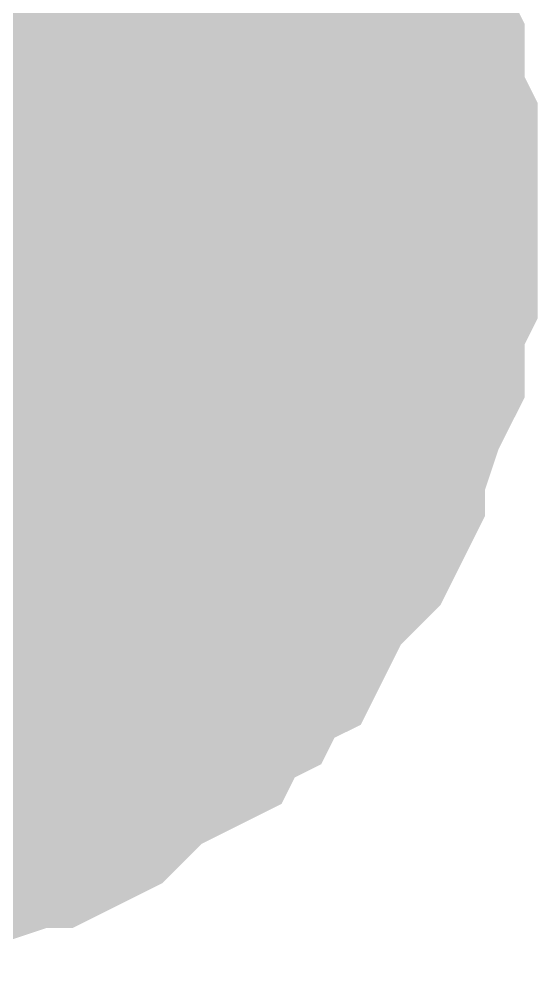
# Model space of a CAD drawing. Header units: inches. Extents: x 0 to 22.3, y 0 to 15.7.
# Drawn here: x 1.10868 to 1.12603, y 5.37418 to 5.40638 of the extents above; entities that cross this region are included whole.
import ezdxf

# ---------------------------------------------------------------- set-up
doc = ezdxf.new("R2010")
doc.units = ezdxf.units.IN
doc.header["$MEASUREMENT"] = 0
doc.layers.add('Sheet', color=255, linetype='Continuous')

msp = doc.modelspace()

# ---------------------------------------------------------------- linework, layer by layer
at = {"layer": 'Sheet'}
msp.add_lwpolyline([(1.09, 5.4, 0.02, 0.02, 1), (1.11, 5.4, 0.02, 0.02, 1)], format="xyseb", close=True, dxfattribs=at)
for points in [[(1.115707, 5.412787, 0.0118, 0.0118, 0), (1.116149, 5.411903, 0.0118, 0.0118, 0), (1.116591, 5.411019, 0.0118, 0.0118, 0), (1.117475, 5.410135, 0.0118, 0.0118, 0), (1.117917, 5.409693, 0.0118, 0.0118, 0), (1.118359, 5.408809, 0.0118, 0.0118, 0), (1.118359, 5.407925, 0.0118, 0.0118, 0), (1.118802, 5.407041, 0.0118, 0.0118, 0), (1.119244, 5.405715, 0.0118, 0.0118, 0), (1.119686, 5.404831, 0.0118, 0.0118, 0), (1.119686, 5.403947, 0.0118, 0.0118, 0), (1.119686, 5.403063, 0.0118, 0.0118, 0), (1.120128, 5.402179, 0.0118, 0.0118, 0), (1.120128, 5.400853, 0.0118, 0.0118, 0), (1.120128, 5.399969, 0.0118, 0.0118, 0)], [(1.115707, 5.412787, 0.0118, 0.0118, 0), (1.116149, 5.411903, 0.0118, 0.0118, 0), (1.116591, 5.411019, 0.0118, 0.0118, 0), (1.117475, 5.410135, 0.0118, 0.0118, 0), (1.117917, 5.409693, 0.0118, 0.0118, 0), (1.118359, 5.408809, 0.0118, 0.0118, 0), (1.118359, 5.407925, 0.0118, 0.0118, 0), (1.118802, 5.407041, 0.0118, 0.0118, 0), (1.119244, 5.405715, 0.0118, 0.0118, 0), (1.119686, 5.404831, 0.0118, 0.0118, 0), (1.119686, 5.403947, 0.0118, 0.0118, 0), (1.119686, 5.403063, 0.0118, 0.0118, 0), (1.120128, 5.402179, 0.0118, 0.0118, 0), (1.120128, 5.400853, 0.0118, 0.0118, 0), (1.120128, 5.399969, 0.0118, 0.0118, 0)], [(1.115707, 5.412787, 0.0118, 0.0118, 0), (1.116149, 5.411903, 0.0118, 0.0118, 0), (1.116591, 5.411019, 0.0118, 0.0118, 0), (1.117475, 5.410135, 0.0118, 0.0118, 0), (1.117917, 5.409693, 0.0118, 0.0118, 0), (1.118359, 5.408809, 0.0118, 0.0118, 0), (1.118359, 5.407925, 0.0118, 0.0118, 0), (1.118802, 5.407041, 0.0118, 0.0118, 0), (1.119244, 5.405715, 0.0118, 0.0118, 0), (1.119686, 5.404831, 0.0118, 0.0118, 0), (1.119686, 5.403947, 0.0118, 0.0118, 0), (1.119686, 5.403063, 0.0118, 0.0118, 0), (1.120128, 5.402179, 0.0118, 0.0118, 0), (1.120128, 5.400853, 0.0118, 0.0118, 0), (1.120128, 5.399969, 0.0118, 0.0118, 0)], [(1.115707, 5.412787, 0.0118, 0.0118, 0), (1.116149, 5.411903, 0.0118, 0.0118, 0), (1.116591, 5.411019, 0.0118, 0.0118, 0), (1.117475, 5.410135, 0.0118, 0.0118, 0), (1.117917, 5.409693, 0.0118, 0.0118, 0), (1.118359, 5.408809, 0.0118, 0.0118, 0), (1.118359, 5.407925, 0.0118, 0.0118, 0), (1.118802, 5.407041, 0.0118, 0.0118, 0), (1.119244, 5.405715, 0.0118, 0.0118, 0), (1.119686, 5.404831, 0.0118, 0.0118, 0), (1.119686, 5.403947, 0.0118, 0.0118, 0), (1.119686, 5.403063, 0.0118, 0.0118, 0), (1.120128, 5.402179, 0.0118, 0.0118, 0), (1.120128, 5.400853, 0.0118, 0.0118, 0), (1.120128, 5.399969, 0.0118, 0.0118, 0)], [(1.115707, 5.412787, 0.0118, 0.0118, 0), (1.116149, 5.411903, 0.0118, 0.0118, 0), (1.116591, 5.411019, 0.0118, 0.0118, 0), (1.117475, 5.410135, 0.0118, 0.0118, 0), (1.117917, 5.409693, 0.0118, 0.0118, 0), (1.118359, 5.408809, 0.0118, 0.0118, 0), (1.118359, 5.407925, 0.0118, 0.0118, 0), (1.118802, 5.407041, 0.0118, 0.0118, 0), (1.119244, 5.405715, 0.0118, 0.0118, 0), (1.119686, 5.404831, 0.0118, 0.0118, 0), (1.119686, 5.403947, 0.0118, 0.0118, 0), (1.119686, 5.403063, 0.0118, 0.0118, 0), (1.120128, 5.402179, 0.0118, 0.0118, 0), (1.120128, 5.400853, 0.0118, 0.0118, 0), (1.120128, 5.399969, 0.0118, 0.0118, 0)], [(1.115707, 5.412787, 0.0118, 0.0118, 0), (1.116149, 5.411903, 0.0118, 0.0118, 0), (1.116591, 5.411019, 0.0118, 0.0118, 0), (1.117475, 5.410135, 0.0118, 0.0118, 0), (1.117917, 5.409693, 0.0118, 0.0118, 0), (1.118359, 5.408809, 0.0118, 0.0118, 0), (1.118359, 5.407925, 0.0118, 0.0118, 0), (1.118802, 5.407041, 0.0118, 0.0118, 0), (1.119244, 5.405715, 0.0118, 0.0118, 0), (1.119686, 5.404831, 0.0118, 0.0118, 0), (1.119686, 5.403947, 0.0118, 0.0118, 0), (1.119686, 5.403063, 0.0118, 0.0118, 0), (1.120128, 5.402179, 0.0118, 0.0118, 0), (1.120128, 5.400853, 0.0118, 0.0118, 0), (1.120128, 5.399969, 0.0118, 0.0118, 0)], [(1.115707, 5.412787, 0.0118, 0.0118, 0), (1.116149, 5.411903, 0.0118, 0.0118, 0), (1.116591, 5.411019, 0.0118, 0.0118, 0), (1.117475, 5.410135, 0.0118, 0.0118, 0), (1.117917, 5.409693, 0.0118, 0.0118, 0), (1.118359, 5.408809, 0.0118, 0.0118, 0), (1.118359, 5.407925, 0.0118, 0.0118, 0), (1.118802, 5.407041, 0.0118, 0.0118, 0), (1.119244, 5.405715, 0.0118, 0.0118, 0), (1.119686, 5.404831, 0.0118, 0.0118, 0), (1.119686, 5.403947, 0.0118, 0.0118, 0), (1.119686, 5.403063, 0.0118, 0.0118, 0), (1.120128, 5.402179, 0.0118, 0.0118, 0), (1.120128, 5.400853, 0.0118, 0.0118, 0), (1.120128, 5.399969, 0.0118, 0.0118, 0)], [(1.118359, 5.408809, 0.0039, 0.0039, 0), (1.118359, 5.407925, 0.0039, 0.0039, 0), (1.118802, 5.407041, 0.0039, 0.0039, 0), (1.119244, 5.405715, 0.0039, 0.0039, 0), (1.119686, 5.404831, 0.0039, 0.0039, 0), (1.119686, 5.403947, 0.0039, 0.0039, 0), (1.119686, 5.403063, 0.0039, 0.0039, 0), (1.120128, 5.402179, 0.0039, 0.0039, 0), (1.120128, 5.400853, 0.0039, 0.0039, 0), (1.120128, 5.399969, 0.0039, 0.0039, 0)], [(1.118359, 5.408809, 0.0039, 0.0039, 0), (1.118359, 5.407925, 0.0039, 0.0039, 0), (1.118802, 5.407041, 0.0039, 0.0039, 0), (1.119244, 5.405715, 0.0039, 0.0039, 0), (1.119686, 5.404831, 0.0039, 0.0039, 0), (1.119686, 5.403947, 0.0039, 0.0039, 0), (1.119686, 5.403063, 0.0039, 0.0039, 0), (1.120128, 5.402179, 0.0039, 0.0039, 0), (1.120128, 5.400853, 0.0039, 0.0039, 0), (1.120128, 5.399969, 0.0039, 0.0039, 0)], [(1.118359, 5.408809, 0.0039, 0.0039, 0), (1.118359, 5.407925, 0.0039, 0.0039, 0), (1.118802, 5.407041, 0.0039, 0.0039, 0), (1.119244, 5.405715, 0.0039, 0.0039, 0), (1.119686, 5.404831, 0.0039, 0.0039, 0), (1.119686, 5.403947, 0.0039, 0.0039, 0), (1.119686, 5.403063, 0.0039, 0.0039, 0), (1.120128, 5.402179, 0.0039, 0.0039, 0), (1.120128, 5.400853, 0.0039, 0.0039, 0), (1.120128, 5.399969, 0.0039, 0.0039, 0)], [(1.118359, 5.408809, 0.0039, 0.0039, 0), (1.118359, 5.407925, 0.0039, 0.0039, 0), (1.118802, 5.407041, 0.0039, 0.0039, 0), (1.119244, 5.405715, 0.0039, 0.0039, 0), (1.119686, 5.404831, 0.0039, 0.0039, 0), (1.119686, 5.403947, 0.0039, 0.0039, 0), (1.119686, 5.403063, 0.0039, 0.0039, 0), (1.120128, 5.402179, 0.0039, 0.0039, 0), (1.120128, 5.400853, 0.0039, 0.0039, 0), (1.120128, 5.399969, 0.0039, 0.0039, 0)], [(1.118359, 5.408809, 0.0039, 0.0039, 0), (1.118359, 5.407925, 0.0039, 0.0039, 0), (1.118802, 5.407041, 0.0039, 0.0039, 0), (1.119244, 5.405715, 0.0039, 0.0039, 0), (1.119686, 5.404831, 0.0039, 0.0039, 0), (1.119686, 5.403947, 0.0039, 0.0039, 0), (1.119686, 5.403063, 0.0039, 0.0039, 0), (1.120128, 5.402179, 0.0039, 0.0039, 0), (1.120128, 5.400853, 0.0039, 0.0039, 0), (1.120128, 5.399969, 0.0039, 0.0039, 0)], [(1.118359, 5.408809, 0.0039, 0.0039, 0), (1.118359, 5.407925, 0.0039, 0.0039, 0), (1.118802, 5.407041, 0.0039, 0.0039, 0), (1.119244, 5.405715, 0.0039, 0.0039, 0), (1.119686, 5.404831, 0.0039, 0.0039, 0), (1.119686, 5.403947, 0.0039, 0.0039, 0), (1.119686, 5.403063, 0.0039, 0.0039, 0), (1.120128, 5.402179, 0.0039, 0.0039, 0), (1.120128, 5.400853, 0.0039, 0.0039, 0), (1.120128, 5.399969, 0.0039, 0.0039, 0)], [(1.118359, 5.408809, 0.0039, 0.0039, 0), (1.118359, 5.407925, 0.0039, 0.0039, 0), (1.118802, 5.407041, 0.0039, 0.0039, 0), (1.119244, 5.405715, 0.0039, 0.0039, 0), (1.119686, 5.404831, 0.0039, 0.0039, 0), (1.119686, 5.403947, 0.0039, 0.0039, 0), (1.119686, 5.403063, 0.0039, 0.0039, 0), (1.120128, 5.402179, 0.0039, 0.0039, 0), (1.120128, 5.400853, 0.0039, 0.0039, 0), (1.120128, 5.399969, 0.0039, 0.0039, 0)], [(1.120128, 5.399969, 0.0118, 0.0118, 0), (1.120128, 5.399085, 0.0118, 0.0118, 0), (1.120128, 5.397759, 0.0118, 0.0118, 0), (1.119686, 5.396875, 0.0118, 0.0118, 0), (1.119686, 5.395991, 0.0118, 0.0118, 0), (1.119686, 5.395107, 0.0118, 0.0118, 0), (1.119244, 5.394223, 0.0118, 0.0118, 0), (1.118802, 5.392897, 0.0118, 0.0118, 0), (1.118359, 5.392013, 0.0118, 0.0118, 0), (1.118359, 5.391129, 0.0118, 0.0118, 0), (1.117917, 5.390245, 0.0118, 0.0118, 0), (1.117475, 5.389803, 0.0118, 0.0118, 0), (1.116591, 5.388919, 0.0118, 0.0118, 0), (1.116149, 5.388035, 0.0118, 0.0118, 0), (1.115707, 5.387151, 0.0118, 0.0118, 0), (1.114823, 5.386709, 0.0118, 0.0118, 0), (1.114381, 5.385825, 0.0118, 0.0118, 0), (1.113497, 5.385383, 0.0118, 0.0118, 0), (1.113055, 5.384499, 0.0118, 0.0118, 0), (1.112171, 5.384057, 0.0118, 0.0118, 0), (1.111287, 5.383615, 0.0118, 0.0118, 0), (1.110403, 5.382731, 0.0118, 0.0118, 0), (1.109961, 5.382289, 0.0118, 0.0118, 0), (1.109077, 5.381847, 0.0118, 0.0118, 0), (1.108193, 5.381847, 0.0118, 0.0118, 0), (1.107309, 5.381405, 0.0118, 0.0118, 0), (1.105982, 5.380963, 0.0118, 0.0118, 0), (1.105098, 5.380521, 0.0118, 0.0118, 0), (1.104214, 5.380521, 0.0118, 0.0118, 0), (1.10333, 5.380521, 0.0118, 0.0118, 0), (1.102446, 5.380079, 0.0118, 0.0118, 0)], [(1.120128, 5.399969, 0.0118, 0.0118, 0), (1.120128, 5.399085, 0.0118, 0.0118, 0), (1.120128, 5.397759, 0.0118, 0.0118, 0), (1.119686, 5.396875, 0.0118, 0.0118, 0), (1.119686, 5.395991, 0.0118, 0.0118, 0), (1.119686, 5.395107, 0.0118, 0.0118, 0), (1.119244, 5.394223, 0.0118, 0.0118, 0), (1.118802, 5.392897, 0.0118, 0.0118, 0), (1.118359, 5.392013, 0.0118, 0.0118, 0), (1.118359, 5.391129, 0.0118, 0.0118, 0), (1.117917, 5.390245, 0.0118, 0.0118, 0), (1.117475, 5.389803, 0.0118, 0.0118, 0), (1.116591, 5.388919, 0.0118, 0.0118, 0), (1.116149, 5.388035, 0.0118, 0.0118, 0), (1.115707, 5.387151, 0.0118, 0.0118, 0), (1.114823, 5.386709, 0.0118, 0.0118, 0), (1.114381, 5.385825, 0.0118, 0.0118, 0), (1.113497, 5.385383, 0.0118, 0.0118, 0), (1.113055, 5.384499, 0.0118, 0.0118, 0), (1.112171, 5.384057, 0.0118, 0.0118, 0), (1.111287, 5.383615, 0.0118, 0.0118, 0), (1.110403, 5.382731, 0.0118, 0.0118, 0), (1.109961, 5.382289, 0.0118, 0.0118, 0), (1.109077, 5.381847, 0.0118, 0.0118, 0), (1.108193, 5.381847, 0.0118, 0.0118, 0), (1.107309, 5.381405, 0.0118, 0.0118, 0), (1.105982, 5.380963, 0.0118, 0.0118, 0), (1.105098, 5.380521, 0.0118, 0.0118, 0), (1.104214, 5.380521, 0.0118, 0.0118, 0), (1.10333, 5.380521, 0.0118, 0.0118, 0), (1.102446, 5.380079, 0.0118, 0.0118, 0)], [(1.120128, 5.399969, 0.0118, 0.0118, 0), (1.120128, 5.399085, 0.0118, 0.0118, 0), (1.120128, 5.397759, 0.0118, 0.0118, 0), (1.119686, 5.396875, 0.0118, 0.0118, 0), (1.119686, 5.395991, 0.0118, 0.0118, 0), (1.119686, 5.395107, 0.0118, 0.0118, 0), (1.119244, 5.394223, 0.0118, 0.0118, 0), (1.118802, 5.392897, 0.0118, 0.0118, 0), (1.118359, 5.392013, 0.0118, 0.0118, 0), (1.118359, 5.391129, 0.0118, 0.0118, 0), (1.117917, 5.390245, 0.0118, 0.0118, 0), (1.117475, 5.389803, 0.0118, 0.0118, 0), (1.116591, 5.388919, 0.0118, 0.0118, 0), (1.116149, 5.388035, 0.0118, 0.0118, 0), (1.115707, 5.387151, 0.0118, 0.0118, 0), (1.114823, 5.386709, 0.0118, 0.0118, 0), (1.114381, 5.385825, 0.0118, 0.0118, 0), (1.113497, 5.385383, 0.0118, 0.0118, 0), (1.113055, 5.384499, 0.0118, 0.0118, 0), (1.112171, 5.384057, 0.0118, 0.0118, 0), (1.111287, 5.383615, 0.0118, 0.0118, 0), (1.110403, 5.382731, 0.0118, 0.0118, 0), (1.109961, 5.382289, 0.0118, 0.0118, 0), (1.109077, 5.381847, 0.0118, 0.0118, 0), (1.108193, 5.381847, 0.0118, 0.0118, 0), (1.107309, 5.381405, 0.0118, 0.0118, 0), (1.105982, 5.380963, 0.0118, 0.0118, 0), (1.105098, 5.380521, 0.0118, 0.0118, 0), (1.104214, 5.380521, 0.0118, 0.0118, 0), (1.10333, 5.380521, 0.0118, 0.0118, 0), (1.102446, 5.380079, 0.0118, 0.0118, 0)], [(1.120128, 5.399969, 0.0118, 0.0118, 0), (1.120128, 5.399085, 0.0118, 0.0118, 0), (1.120128, 5.397759, 0.0118, 0.0118, 0), (1.119686, 5.396875, 0.0118, 0.0118, 0), (1.119686, 5.395991, 0.0118, 0.0118, 0), (1.119686, 5.395107, 0.0118, 0.0118, 0), (1.119244, 5.394223, 0.0118, 0.0118, 0), (1.118802, 5.392897, 0.0118, 0.0118, 0), (1.118359, 5.392013, 0.0118, 0.0118, 0), (1.118359, 5.391129, 0.0118, 0.0118, 0), (1.117917, 5.390245, 0.0118, 0.0118, 0), (1.117475, 5.389803, 0.0118, 0.0118, 0), (1.116591, 5.388919, 0.0118, 0.0118, 0), (1.116149, 5.388035, 0.0118, 0.0118, 0), (1.115707, 5.387151, 0.0118, 0.0118, 0), (1.114823, 5.386709, 0.0118, 0.0118, 0), (1.114381, 5.385825, 0.0118, 0.0118, 0), (1.113497, 5.385383, 0.0118, 0.0118, 0), (1.113055, 5.384499, 0.0118, 0.0118, 0), (1.112171, 5.384057, 0.0118, 0.0118, 0), (1.111287, 5.383615, 0.0118, 0.0118, 0), (1.110403, 5.382731, 0.0118, 0.0118, 0), (1.109961, 5.382289, 0.0118, 0.0118, 0), (1.109077, 5.381847, 0.0118, 0.0118, 0), (1.108193, 5.381847, 0.0118, 0.0118, 0), (1.107309, 5.381405, 0.0118, 0.0118, 0), (1.105982, 5.380963, 0.0118, 0.0118, 0), (1.105098, 5.380521, 0.0118, 0.0118, 0), (1.104214, 5.380521, 0.0118, 0.0118, 0), (1.10333, 5.380521, 0.0118, 0.0118, 0), (1.102446, 5.380079, 0.0118, 0.0118, 0)], [(1.120128, 5.399969, 0.0118, 0.0118, 0), (1.120128, 5.399085, 0.0118, 0.0118, 0), (1.120128, 5.397759, 0.0118, 0.0118, 0), (1.119686, 5.396875, 0.0118, 0.0118, 0), (1.119686, 5.395991, 0.0118, 0.0118, 0), (1.119686, 5.395107, 0.0118, 0.0118, 0), (1.119244, 5.394223, 0.0118, 0.0118, 0), (1.118802, 5.392897, 0.0118, 0.0118, 0), (1.118359, 5.392013, 0.0118, 0.0118, 0), (1.118359, 5.391129, 0.0118, 0.0118, 0), (1.117917, 5.390245, 0.0118, 0.0118, 0), (1.117475, 5.389803, 0.0118, 0.0118, 0), (1.116591, 5.388919, 0.0118, 0.0118, 0), (1.116149, 5.388035, 0.0118, 0.0118, 0), (1.115707, 5.387151, 0.0118, 0.0118, 0), (1.114823, 5.386709, 0.0118, 0.0118, 0), (1.114381, 5.385825, 0.0118, 0.0118, 0), (1.113497, 5.385383, 0.0118, 0.0118, 0), (1.113055, 5.384499, 0.0118, 0.0118, 0), (1.112171, 5.384057, 0.0118, 0.0118, 0), (1.111287, 5.383615, 0.0118, 0.0118, 0), (1.110403, 5.382731, 0.0118, 0.0118, 0), (1.109961, 5.382289, 0.0118, 0.0118, 0), (1.109077, 5.381847, 0.0118, 0.0118, 0), (1.108193, 5.381847, 0.0118, 0.0118, 0), (1.107309, 5.381405, 0.0118, 0.0118, 0), (1.105982, 5.380963, 0.0118, 0.0118, 0), (1.105098, 5.380521, 0.0118, 0.0118, 0), (1.104214, 5.380521, 0.0118, 0.0118, 0), (1.10333, 5.380521, 0.0118, 0.0118, 0), (1.102446, 5.380079, 0.0118, 0.0118, 0)], [(1.120128, 5.399969, 0.0118, 0.0118, 0), (1.120128, 5.399085, 0.0118, 0.0118, 0), (1.120128, 5.397759, 0.0118, 0.0118, 0), (1.119686, 5.396875, 0.0118, 0.0118, 0), (1.119686, 5.395991, 0.0118, 0.0118, 0), (1.119686, 5.395107, 0.0118, 0.0118, 0), (1.119244, 5.394223, 0.0118, 0.0118, 0), (1.118802, 5.392897, 0.0118, 0.0118, 0), (1.118359, 5.392013, 0.0118, 0.0118, 0), (1.118359, 5.391129, 0.0118, 0.0118, 0), (1.117917, 5.390245, 0.0118, 0.0118, 0), (1.117475, 5.389803, 0.0118, 0.0118, 0), (1.116591, 5.388919, 0.0118, 0.0118, 0), (1.116149, 5.388035, 0.0118, 0.0118, 0), (1.115707, 5.387151, 0.0118, 0.0118, 0), (1.114823, 5.386709, 0.0118, 0.0118, 0), (1.114381, 5.385825, 0.0118, 0.0118, 0), (1.113497, 5.385383, 0.0118, 0.0118, 0), (1.113055, 5.384499, 0.0118, 0.0118, 0), (1.112171, 5.384057, 0.0118, 0.0118, 0), (1.111287, 5.383615, 0.0118, 0.0118, 0), (1.110403, 5.382731, 0.0118, 0.0118, 0), (1.109961, 5.382289, 0.0118, 0.0118, 0), (1.109077, 5.381847, 0.0118, 0.0118, 0), (1.108193, 5.381847, 0.0118, 0.0118, 0), (1.107309, 5.381405, 0.0118, 0.0118, 0), (1.105982, 5.380963, 0.0118, 0.0118, 0), (1.105098, 5.380521, 0.0118, 0.0118, 0), (1.104214, 5.380521, 0.0118, 0.0118, 0), (1.10333, 5.380521, 0.0118, 0.0118, 0), (1.102446, 5.380079, 0.0118, 0.0118, 0)], [(1.120128, 5.399969, 0.0118, 0.0118, 0), (1.120128, 5.399085, 0.0118, 0.0118, 0), (1.120128, 5.397759, 0.0118, 0.0118, 0), (1.119686, 5.396875, 0.0118, 0.0118, 0), (1.119686, 5.395991, 0.0118, 0.0118, 0), (1.119686, 5.395107, 0.0118, 0.0118, 0), (1.119244, 5.394223, 0.0118, 0.0118, 0), (1.118802, 5.392897, 0.0118, 0.0118, 0), (1.118359, 5.392013, 0.0118, 0.0118, 0), (1.118359, 5.391129, 0.0118, 0.0118, 0), (1.117917, 5.390245, 0.0118, 0.0118, 0), (1.117475, 5.389803, 0.0118, 0.0118, 0), (1.116591, 5.388919, 0.0118, 0.0118, 0), (1.116149, 5.388035, 0.0118, 0.0118, 0), (1.115707, 5.387151, 0.0118, 0.0118, 0), (1.114823, 5.386709, 0.0118, 0.0118, 0), (1.114381, 5.385825, 0.0118, 0.0118, 0), (1.113497, 5.385383, 0.0118, 0.0118, 0), (1.113055, 5.384499, 0.0118, 0.0118, 0), (1.112171, 5.384057, 0.0118, 0.0118, 0), (1.111287, 5.383615, 0.0118, 0.0118, 0), (1.110403, 5.382731, 0.0118, 0.0118, 0), (1.109961, 5.382289, 0.0118, 0.0118, 0), (1.109077, 5.381847, 0.0118, 0.0118, 0), (1.108193, 5.381847, 0.0118, 0.0118, 0), (1.107309, 5.381405, 0.0118, 0.0118, 0), (1.105982, 5.380963, 0.0118, 0.0118, 0), (1.105098, 5.380521, 0.0118, 0.0118, 0), (1.104214, 5.380521, 0.0118, 0.0118, 0), (1.10333, 5.380521, 0.0118, 0.0118, 0), (1.102446, 5.380079, 0.0118, 0.0118, 0)], [(1.120128, 5.399969, 0.0118, 0.0118, 0), (1.120128, 5.399969, 0.0118, 0.0118, 0), (1.120128, 5.399969, 0.0118, 0.0118, 0), (1.120128, 5.399969, 0.0118, 0.0118, 0), (1.120128, 5.399969, 0.0118, 0.0118, 0), (1.120128, 5.399969, 0.0118, 0.0118, 0), (1.120128, 5.399969, 0.0118, 0.0118, 0), (1.120128, 5.399969, 0.0118, 0.0118, 0), (1.120128, 5.399969, 0.0118, 0.0118, 0), (1.120128, 5.399969, 0.0118, 0.0118, 0), (1.120128, 5.399969, 0.0118, 0.0118, 0), (1.120128, 5.399969, 0.0118, 0.0118, 0), (1.120128, 5.399969, 0.0118, 0.0118, 0), (1.120128, 5.399969, 0.0118, 0.0118, 0), (1.120128, 5.399969, 0.0118, 0.0118, 0), (1.120128, 5.399969, 0.0118, 0.0118, 0), (1.120128, 5.399969, 0.0118, 0.0118, 0), (1.120128, 5.399969, 0.0118, 0.0118, 0), (1.120128, 5.399969, 0.0118, 0.0118, 0), (1.120128, 5.399969, 0.0118, 0.0118, 0), (1.120128, 5.399969, 0.0118, 0.0118, 0), (1.120128, 5.399969, 0.0118, 0.0118, 0), (1.120128, 5.399969, 0.0118, 0.0118, 0), (1.120128, 5.399969, 0.0118, 0.0118, 0), (1.120128, 5.399969, 0.0118, 0.0118, 0), (1.120128, 5.399969, 0.0118, 0.0118, 0), (1.120128, 5.399969, 0.0118, 0.0118, 0), (1.120128, 5.399969, 0.0118, 0.0118, 0), (1.120128, 5.399969, 0.0118, 0.0118, 0), (1.120128, 5.399969, 0.0118, 0.0118, 0), (1.120128, 5.399969, 0.0118, 0.0118, 0), (1.120128, 5.399969, 0.0118, 0.0118, 0), (1.120128, 5.399969, 0.0118, 0.0118, 0)], [(1.120128, 5.399969, 0.0118, 0.0118, 0), (1.120128, 5.399969, 0.0118, 0.0118, 0)], [(1.120128, 5.399969, 0.0118, 0.0118, 0), (1.120128, 5.399969, 0.0118, 0.0118, 0), (1.120128, 5.399969, 0.0118, 0.0118, 0), (1.120128, 5.399969, 0.0118, 0.0118, 0), (1.120128, 5.399969, 0.0118, 0.0118, 0), (1.120128, 5.399969, 0.0118, 0.0118, 0), (1.120128, 5.399969, 0.0118, 0.0118, 0), (1.120128, 5.399969, 0.0118, 0.0118, 0), (1.120128, 5.399969, 0.0118, 0.0118, 0), (1.120128, 5.399969, 0.0118, 0.0118, 0), (1.120128, 5.399969, 0.0118, 0.0118, 0), (1.120128, 5.399969, 0.0118, 0.0118, 0), (1.120128, 5.399969, 0.0118, 0.0118, 0), (1.120128, 5.399969, 0.0118, 0.0118, 0), (1.120128, 5.399969, 0.0118, 0.0118, 0), (1.120128, 5.399969, 0.0118, 0.0118, 0), (1.120128, 5.399969, 0.0118, 0.0118, 0), (1.120128, 5.399969, 0.0118, 0.0118, 0), (1.120128, 5.399969, 0.0118, 0.0118, 0), (1.120128, 5.399969, 0.0118, 0.0118, 0), (1.120128, 5.399969, 0.0118, 0.0118, 0), (1.120128, 5.399969, 0.0118, 0.0118, 0), (1.120128, 5.399969, 0.0118, 0.0118, 0), (1.120128, 5.399969, 0.0118, 0.0118, 0), (1.120128, 5.399969, 0.0118, 0.0118, 0), (1.120128, 5.399969, 0.0118, 0.0118, 0), (1.120128, 5.399969, 0.0118, 0.0118, 0), (1.120128, 5.399969, 0.0118, 0.0118, 0), (1.120128, 5.399969, 0.0118, 0.0118, 0), (1.120128, 5.399969, 0.0118, 0.0118, 0), (1.120128, 5.399969, 0.0118, 0.0118, 0), (1.120128, 5.399969, 0.0118, 0.0118, 0), (1.120128, 5.399969, 0.0118, 0.0118, 0)], [(1.120128, 5.399969, 0.0118, 0.0118, 0), (1.120128, 5.399969, 0.0118, 0.0118, 0)], [(1.120128, 5.399969, 0.0118, 0.0118, 0), (1.120128, 5.399969, 0.0118, 0.0118, 0), (1.120128, 5.399969, 0.0118, 0.0118, 0), (1.120128, 5.399969, 0.0118, 0.0118, 0), (1.120128, 5.399969, 0.0118, 0.0118, 0), (1.120128, 5.399969, 0.0118, 0.0118, 0), (1.120128, 5.399969, 0.0118, 0.0118, 0), (1.120128, 5.399969, 0.0118, 0.0118, 0), (1.120128, 5.399969, 0.0118, 0.0118, 0), (1.120128, 5.399969, 0.0118, 0.0118, 0), (1.120128, 5.399969, 0.0118, 0.0118, 0), (1.120128, 5.399969, 0.0118, 0.0118, 0), (1.120128, 5.399969, 0.0118, 0.0118, 0), (1.120128, 5.399969, 0.0118, 0.0118, 0), (1.120128, 5.399969, 0.0118, 0.0118, 0), (1.120128, 5.399969, 0.0118, 0.0118, 0), (1.120128, 5.399969, 0.0118, 0.0118, 0), (1.120128, 5.399969, 0.0118, 0.0118, 0), (1.120128, 5.399969, 0.0118, 0.0118, 0), (1.120128, 5.399969, 0.0118, 0.0118, 0), (1.120128, 5.399969, 0.0118, 0.0118, 0), (1.120128, 5.399969, 0.0118, 0.0118, 0), (1.120128, 5.399969, 0.0118, 0.0118, 0), (1.120128, 5.399969, 0.0118, 0.0118, 0), (1.120128, 5.399969, 0.0118, 0.0118, 0), (1.120128, 5.399969, 0.0118, 0.0118, 0), (1.120128, 5.399969, 0.0118, 0.0118, 0), (1.120128, 5.399969, 0.0118, 0.0118, 0), (1.120128, 5.399969, 0.0118, 0.0118, 0), (1.120128, 5.399969, 0.0118, 0.0118, 0), (1.120128, 5.399969, 0.0118, 0.0118, 0), (1.120128, 5.399969, 0.0118, 0.0118, 0), (1.120128, 5.399969, 0.0118, 0.0118, 0)], [(1.120128, 5.399969, 0.0118, 0.0118, 0), (1.120128, 5.399969, 0.0118, 0.0118, 0)], [(1.120128, 5.399969, 0.0118, 0.0118, 0), (1.120128, 5.399969, 0.0118, 0.0118, 0), (1.120128, 5.399969, 0.0118, 0.0118, 0), (1.120128, 5.399969, 0.0118, 0.0118, 0), (1.120128, 5.399969, 0.0118, 0.0118, 0), (1.120128, 5.399969, 0.0118, 0.0118, 0), (1.120128, 5.399969, 0.0118, 0.0118, 0), (1.120128, 5.399969, 0.0118, 0.0118, 0), (1.120128, 5.399969, 0.0118, 0.0118, 0), (1.120128, 5.399969, 0.0118, 0.0118, 0), (1.120128, 5.399969, 0.0118, 0.0118, 0), (1.120128, 5.399969, 0.0118, 0.0118, 0), (1.120128, 5.399969, 0.0118, 0.0118, 0), (1.120128, 5.399969, 0.0118, 0.0118, 0), (1.120128, 5.399969, 0.0118, 0.0118, 0), (1.120128, 5.399969, 0.0118, 0.0118, 0), (1.120128, 5.399969, 0.0118, 0.0118, 0), (1.120128, 5.399969, 0.0118, 0.0118, 0), (1.120128, 5.399969, 0.0118, 0.0118, 0), (1.120128, 5.399969, 0.0118, 0.0118, 0), (1.120128, 5.399969, 0.0118, 0.0118, 0), (1.120128, 5.399969, 0.0118, 0.0118, 0), (1.120128, 5.399969, 0.0118, 0.0118, 0), (1.120128, 5.399969, 0.0118, 0.0118, 0), (1.120128, 5.399969, 0.0118, 0.0118, 0), (1.120128, 5.399969, 0.0118, 0.0118, 0), (1.120128, 5.399969, 0.0118, 0.0118, 0), (1.120128, 5.399969, 0.0118, 0.0118, 0), (1.120128, 5.399969, 0.0118, 0.0118, 0), (1.120128, 5.399969, 0.0118, 0.0118, 0), (1.120128, 5.399969, 0.0118, 0.0118, 0), (1.120128, 5.399969, 0.0118, 0.0118, 0), (1.120128, 5.399969, 0.0118, 0.0118, 0)], [(1.120128, 5.399969, 0.0118, 0.0118, 0), (1.120128, 5.399969, 0.0118, 0.0118, 0)], [(1.120128, 5.399969, 0.0118, 0.0118, 0), (1.120128, 5.399969, 0.0118, 0.0118, 0), (1.120128, 5.399969, 0.0118, 0.0118, 0), (1.120128, 5.399969, 0.0118, 0.0118, 0), (1.120128, 5.399969, 0.0118, 0.0118, 0), (1.120128, 5.399969, 0.0118, 0.0118, 0), (1.120128, 5.399969, 0.0118, 0.0118, 0), (1.120128, 5.399969, 0.0118, 0.0118, 0), (1.120128, 5.399969, 0.0118, 0.0118, 0), (1.120128, 5.399969, 0.0118, 0.0118, 0), (1.120128, 5.399969, 0.0118, 0.0118, 0), (1.120128, 5.399969, 0.0118, 0.0118, 0), (1.120128, 5.399969, 0.0118, 0.0118, 0), (1.120128, 5.399969, 0.0118, 0.0118, 0), (1.120128, 5.399969, 0.0118, 0.0118, 0), (1.120128, 5.399969, 0.0118, 0.0118, 0), (1.120128, 5.399969, 0.0118, 0.0118, 0), (1.120128, 5.399969, 0.0118, 0.0118, 0), (1.120128, 5.399969, 0.0118, 0.0118, 0), (1.120128, 5.399969, 0.0118, 0.0118, 0), (1.120128, 5.399969, 0.0118, 0.0118, 0), (1.120128, 5.399969, 0.0118, 0.0118, 0), (1.120128, 5.399969, 0.0118, 0.0118, 0), (1.120128, 5.399969, 0.0118, 0.0118, 0), (1.120128, 5.399969, 0.0118, 0.0118, 0), (1.120128, 5.399969, 0.0118, 0.0118, 0), (1.120128, 5.399969, 0.0118, 0.0118, 0), (1.120128, 5.399969, 0.0118, 0.0118, 0), (1.120128, 5.399969, 0.0118, 0.0118, 0), (1.120128, 5.399969, 0.0118, 0.0118, 0), (1.120128, 5.399969, 0.0118, 0.0118, 0), (1.120128, 5.399969, 0.0118, 0.0118, 0), (1.120128, 5.399969, 0.0118, 0.0118, 0)], [(1.120128, 5.399969, 0.0118, 0.0118, 0), (1.120128, 5.399969, 0.0118, 0.0118, 0)], [(1.120128, 5.399969, 0.0118, 0.0118, 0), (1.120128, 5.399969, 0.0118, 0.0118, 0), (1.120128, 5.399969, 0.0118, 0.0118, 0), (1.120128, 5.399969, 0.0118, 0.0118, 0), (1.120128, 5.399969, 0.0118, 0.0118, 0), (1.120128, 5.399969, 0.0118, 0.0118, 0), (1.120128, 5.399969, 0.0118, 0.0118, 0), (1.120128, 5.399969, 0.0118, 0.0118, 0), (1.120128, 5.399969, 0.0118, 0.0118, 0), (1.120128, 5.399969, 0.0118, 0.0118, 0), (1.120128, 5.399969, 0.0118, 0.0118, 0), (1.120128, 5.399969, 0.0118, 0.0118, 0), (1.120128, 5.399969, 0.0118, 0.0118, 0), (1.120128, 5.399969, 0.0118, 0.0118, 0), (1.120128, 5.399969, 0.0118, 0.0118, 0), (1.120128, 5.399969, 0.0118, 0.0118, 0), (1.120128, 5.399969, 0.0118, 0.0118, 0), (1.120128, 5.399969, 0.0118, 0.0118, 0), (1.120128, 5.399969, 0.0118, 0.0118, 0), (1.120128, 5.399969, 0.0118, 0.0118, 0), (1.120128, 5.399969, 0.0118, 0.0118, 0), (1.120128, 5.399969, 0.0118, 0.0118, 0), (1.120128, 5.399969, 0.0118, 0.0118, 0), (1.120128, 5.399969, 0.0118, 0.0118, 0), (1.120128, 5.399969, 0.0118, 0.0118, 0), (1.120128, 5.399969, 0.0118, 0.0118, 0), (1.120128, 5.399969, 0.0118, 0.0118, 0), (1.120128, 5.399969, 0.0118, 0.0118, 0), (1.120128, 5.399969, 0.0118, 0.0118, 0), (1.120128, 5.399969, 0.0118, 0.0118, 0), (1.120128, 5.399969, 0.0118, 0.0118, 0), (1.120128, 5.399969, 0.0118, 0.0118, 0), (1.120128, 5.399969, 0.0118, 0.0118, 0)], [(1.120128, 5.399969, 0.0118, 0.0118, 0), (1.120128, 5.399969, 0.0118, 0.0118, 0)], [(1.120128, 5.399969, 0.0118, 0.0118, 0), (1.120128, 5.399969, 0.0118, 0.0118, 0), (1.120128, 5.399969, 0.0118, 0.0118, 0), (1.120128, 5.399969, 0.0118, 0.0118, 0), (1.120128, 5.399969, 0.0118, 0.0118, 0), (1.120128, 5.399969, 0.0118, 0.0118, 0), (1.120128, 5.399969, 0.0118, 0.0118, 0), (1.120128, 5.399969, 0.0118, 0.0118, 0), (1.120128, 5.399969, 0.0118, 0.0118, 0), (1.120128, 5.399969, 0.0118, 0.0118, 0), (1.120128, 5.399969, 0.0118, 0.0118, 0), (1.120128, 5.399969, 0.0118, 0.0118, 0), (1.120128, 5.399969, 0.0118, 0.0118, 0), (1.120128, 5.399969, 0.0118, 0.0118, 0), (1.120128, 5.399969, 0.0118, 0.0118, 0), (1.120128, 5.399969, 0.0118, 0.0118, 0), (1.120128, 5.399969, 0.0118, 0.0118, 0), (1.120128, 5.399969, 0.0118, 0.0118, 0), (1.120128, 5.399969, 0.0118, 0.0118, 0), (1.120128, 5.399969, 0.0118, 0.0118, 0), (1.120128, 5.399969, 0.0118, 0.0118, 0), (1.120128, 5.399969, 0.0118, 0.0118, 0), (1.120128, 5.399969, 0.0118, 0.0118, 0), (1.120128, 5.399969, 0.0118, 0.0118, 0), (1.120128, 5.399969, 0.0118, 0.0118, 0), (1.120128, 5.399969, 0.0118, 0.0118, 0), (1.120128, 5.399969, 0.0118, 0.0118, 0), (1.120128, 5.399969, 0.0118, 0.0118, 0), (1.120128, 5.399969, 0.0118, 0.0118, 0), (1.120128, 5.399969, 0.0118, 0.0118, 0), (1.120128, 5.399969, 0.0118, 0.0118, 0), (1.120128, 5.399969, 0.0118, 0.0118, 0), (1.120128, 5.399969, 0.0118, 0.0118, 0)], [(1.120128, 5.399969, 0.0118, 0.0118, 0), (1.120128, 5.399969, 0.0118, 0.0118, 0)], [(1.120128, 5.399969, 0.0039, 0.0039, 0), (1.120128, 5.399085, 0.0039, 0.0039, 0), (1.120128, 5.397759, 0.0039, 0.0039, 0), (1.119686, 5.396875, 0.0039, 0.0039, 0), (1.119686, 5.395991, 0.0039, 0.0039, 0), (1.119686, 5.395107, 0.0039, 0.0039, 0), (1.119244, 5.394223, 0.0039, 0.0039, 0), (1.118802, 5.392897, 0.0039, 0.0039, 0), (1.118359, 5.392013, 0.0039, 0.0039, 0), (1.118359, 5.391129, 0.0039, 0.0039, 0), (1.117917, 5.390245, 0.0039, 0.0039, 0), (1.117475, 5.389803, 0.0039, 0.0039, 0), (1.116591, 5.388919, 0.0039, 0.0039, 0), (1.116149, 5.388035, 0.0039, 0.0039, 0), (1.115707, 5.387151, 0.0039, 0.0039, 0), (1.114823, 5.386709, 0.0039, 0.0039, 0), (1.114381, 5.385825, 0.0039, 0.0039, 0), (1.113497, 5.385383, 0.0039, 0.0039, 0), (1.113055, 5.384499, 0.0039, 0.0039, 0), (1.112171, 5.384057, 0.0039, 0.0039, 0), (1.111287, 5.383615, 0.0039, 0.0039, 0), (1.110403, 5.382731, 0.0039, 0.0039, 0), (1.109961, 5.382289, 0.0039, 0.0039, 0), (1.109077, 5.381847, 0.0039, 0.0039, 0), (1.108193, 5.381847, 0.0039, 0.0039, 0), (1.107309, 5.381405, 0.0039, 0.0039, 0), (1.105982, 5.380963, 0.0039, 0.0039, 0)], [(1.120128, 5.399969, 0.0039, 0.0039, 0), (1.120128, 5.399085, 0.0039, 0.0039, 0), (1.120128, 5.397759, 0.0039, 0.0039, 0), (1.119686, 5.396875, 0.0039, 0.0039, 0), (1.119686, 5.395991, 0.0039, 0.0039, 0), (1.119686, 5.395107, 0.0039, 0.0039, 0), (1.119244, 5.394223, 0.0039, 0.0039, 0), (1.118802, 5.392897, 0.0039, 0.0039, 0), (1.118359, 5.392013, 0.0039, 0.0039, 0), (1.118359, 5.391129, 0.0039, 0.0039, 0), (1.117917, 5.390245, 0.0039, 0.0039, 0), (1.117475, 5.389803, 0.0039, 0.0039, 0), (1.116591, 5.388919, 0.0039, 0.0039, 0), (1.116149, 5.388035, 0.0039, 0.0039, 0), (1.115707, 5.387151, 0.0039, 0.0039, 0), (1.114823, 5.386709, 0.0039, 0.0039, 0), (1.114381, 5.385825, 0.0039, 0.0039, 0), (1.113497, 5.385383, 0.0039, 0.0039, 0), (1.113055, 5.384499, 0.0039, 0.0039, 0), (1.112171, 5.384057, 0.0039, 0.0039, 0), (1.111287, 5.383615, 0.0039, 0.0039, 0), (1.110403, 5.382731, 0.0039, 0.0039, 0), (1.109961, 5.382289, 0.0039, 0.0039, 0), (1.109077, 5.381847, 0.0039, 0.0039, 0), (1.108193, 5.381847, 0.0039, 0.0039, 0), (1.107309, 5.381405, 0.0039, 0.0039, 0), (1.105982, 5.380963, 0.0039, 0.0039, 0)], [(1.120128, 5.399969, 0.0039, 0.0039, 0), (1.120128, 5.399085, 0.0039, 0.0039, 0), (1.120128, 5.397759, 0.0039, 0.0039, 0), (1.119686, 5.396875, 0.0039, 0.0039, 0), (1.119686, 5.395991, 0.0039, 0.0039, 0), (1.119686, 5.395107, 0.0039, 0.0039, 0), (1.119244, 5.394223, 0.0039, 0.0039, 0), (1.118802, 5.392897, 0.0039, 0.0039, 0), (1.118359, 5.392013, 0.0039, 0.0039, 0), (1.118359, 5.391129, 0.0039, 0.0039, 0), (1.117917, 5.390245, 0.0039, 0.0039, 0), (1.117475, 5.389803, 0.0039, 0.0039, 0), (1.116591, 5.388919, 0.0039, 0.0039, 0), (1.116149, 5.388035, 0.0039, 0.0039, 0), (1.115707, 5.387151, 0.0039, 0.0039, 0), (1.114823, 5.386709, 0.0039, 0.0039, 0), (1.114381, 5.385825, 0.0039, 0.0039, 0), (1.113497, 5.385383, 0.0039, 0.0039, 0), (1.113055, 5.384499, 0.0039, 0.0039, 0), (1.112171, 5.384057, 0.0039, 0.0039, 0), (1.111287, 5.383615, 0.0039, 0.0039, 0), (1.110403, 5.382731, 0.0039, 0.0039, 0), (1.109961, 5.382289, 0.0039, 0.0039, 0), (1.109077, 5.381847, 0.0039, 0.0039, 0), (1.108193, 5.381847, 0.0039, 0.0039, 0), (1.107309, 5.381405, 0.0039, 0.0039, 0), (1.105982, 5.380963, 0.0039, 0.0039, 0)], [(1.120128, 5.399969, 0.0039, 0.0039, 0), (1.120128, 5.399085, 0.0039, 0.0039, 0), (1.120128, 5.397759, 0.0039, 0.0039, 0), (1.119686, 5.396875, 0.0039, 0.0039, 0), (1.119686, 5.395991, 0.0039, 0.0039, 0), (1.119686, 5.395107, 0.0039, 0.0039, 0), (1.119244, 5.394223, 0.0039, 0.0039, 0), (1.118802, 5.392897, 0.0039, 0.0039, 0), (1.118359, 5.392013, 0.0039, 0.0039, 0), (1.118359, 5.391129, 0.0039, 0.0039, 0), (1.117917, 5.390245, 0.0039, 0.0039, 0), (1.117475, 5.389803, 0.0039, 0.0039, 0), (1.116591, 5.388919, 0.0039, 0.0039, 0), (1.116149, 5.388035, 0.0039, 0.0039, 0), (1.115707, 5.387151, 0.0039, 0.0039, 0), (1.114823, 5.386709, 0.0039, 0.0039, 0), (1.114381, 5.385825, 0.0039, 0.0039, 0), (1.113497, 5.385383, 0.0039, 0.0039, 0), (1.113055, 5.384499, 0.0039, 0.0039, 0), (1.112171, 5.384057, 0.0039, 0.0039, 0), (1.111287, 5.383615, 0.0039, 0.0039, 0), (1.110403, 5.382731, 0.0039, 0.0039, 0), (1.109961, 5.382289, 0.0039, 0.0039, 0), (1.109077, 5.381847, 0.0039, 0.0039, 0), (1.108193, 5.381847, 0.0039, 0.0039, 0), (1.107309, 5.381405, 0.0039, 0.0039, 0), (1.105982, 5.380963, 0.0039, 0.0039, 0)], [(1.120128, 5.399969, 0.0039, 0.0039, 0), (1.120128, 5.399085, 0.0039, 0.0039, 0), (1.120128, 5.397759, 0.0039, 0.0039, 0), (1.119686, 5.396875, 0.0039, 0.0039, 0), (1.119686, 5.395991, 0.0039, 0.0039, 0), (1.119686, 5.395107, 0.0039, 0.0039, 0), (1.119244, 5.394223, 0.0039, 0.0039, 0), (1.118802, 5.392897, 0.0039, 0.0039, 0), (1.118359, 5.392013, 0.0039, 0.0039, 0), (1.118359, 5.391129, 0.0039, 0.0039, 0), (1.117917, 5.390245, 0.0039, 0.0039, 0), (1.117475, 5.389803, 0.0039, 0.0039, 0), (1.116591, 5.388919, 0.0039, 0.0039, 0), (1.116149, 5.388035, 0.0039, 0.0039, 0), (1.115707, 5.387151, 0.0039, 0.0039, 0), (1.114823, 5.386709, 0.0039, 0.0039, 0), (1.114381, 5.385825, 0.0039, 0.0039, 0), (1.113497, 5.385383, 0.0039, 0.0039, 0), (1.113055, 5.384499, 0.0039, 0.0039, 0), (1.112171, 5.384057, 0.0039, 0.0039, 0), (1.111287, 5.383615, 0.0039, 0.0039, 0), (1.110403, 5.382731, 0.0039, 0.0039, 0), (1.109961, 5.382289, 0.0039, 0.0039, 0), (1.109077, 5.381847, 0.0039, 0.0039, 0), (1.108193, 5.381847, 0.0039, 0.0039, 0), (1.107309, 5.381405, 0.0039, 0.0039, 0), (1.105982, 5.380963, 0.0039, 0.0039, 0)], [(1.120128, 5.399969, 0.0039, 0.0039, 0), (1.120128, 5.399085, 0.0039, 0.0039, 0), (1.120128, 5.397759, 0.0039, 0.0039, 0), (1.119686, 5.396875, 0.0039, 0.0039, 0), (1.119686, 5.395991, 0.0039, 0.0039, 0), (1.119686, 5.395107, 0.0039, 0.0039, 0), (1.119244, 5.394223, 0.0039, 0.0039, 0), (1.118802, 5.392897, 0.0039, 0.0039, 0), (1.118359, 5.392013, 0.0039, 0.0039, 0), (1.118359, 5.391129, 0.0039, 0.0039, 0), (1.117917, 5.390245, 0.0039, 0.0039, 0), (1.117475, 5.389803, 0.0039, 0.0039, 0), (1.116591, 5.388919, 0.0039, 0.0039, 0), (1.116149, 5.388035, 0.0039, 0.0039, 0), (1.115707, 5.387151, 0.0039, 0.0039, 0), (1.114823, 5.386709, 0.0039, 0.0039, 0), (1.114381, 5.385825, 0.0039, 0.0039, 0), (1.113497, 5.385383, 0.0039, 0.0039, 0), (1.113055, 5.384499, 0.0039, 0.0039, 0), (1.112171, 5.384057, 0.0039, 0.0039, 0), (1.111287, 5.383615, 0.0039, 0.0039, 0), (1.110403, 5.382731, 0.0039, 0.0039, 0), (1.109961, 5.382289, 0.0039, 0.0039, 0), (1.109077, 5.381847, 0.0039, 0.0039, 0), (1.108193, 5.381847, 0.0039, 0.0039, 0), (1.107309, 5.381405, 0.0039, 0.0039, 0), (1.105982, 5.380963, 0.0039, 0.0039, 0)], [(1.120128, 5.399969, 0.0039, 0.0039, 0), (1.120128, 5.399085, 0.0039, 0.0039, 0), (1.120128, 5.397759, 0.0039, 0.0039, 0), (1.119686, 5.396875, 0.0039, 0.0039, 0), (1.119686, 5.395991, 0.0039, 0.0039, 0), (1.119686, 5.395107, 0.0039, 0.0039, 0), (1.119244, 5.394223, 0.0039, 0.0039, 0), (1.118802, 5.392897, 0.0039, 0.0039, 0), (1.118359, 5.392013, 0.0039, 0.0039, 0), (1.118359, 5.391129, 0.0039, 0.0039, 0), (1.117917, 5.390245, 0.0039, 0.0039, 0), (1.117475, 5.389803, 0.0039, 0.0039, 0), (1.116591, 5.388919, 0.0039, 0.0039, 0), (1.116149, 5.388035, 0.0039, 0.0039, 0), (1.115707, 5.387151, 0.0039, 0.0039, 0), (1.114823, 5.386709, 0.0039, 0.0039, 0), (1.114381, 5.385825, 0.0039, 0.0039, 0), (1.113497, 5.385383, 0.0039, 0.0039, 0), (1.113055, 5.384499, 0.0039, 0.0039, 0), (1.112171, 5.384057, 0.0039, 0.0039, 0), (1.111287, 5.383615, 0.0039, 0.0039, 0), (1.110403, 5.382731, 0.0039, 0.0039, 0), (1.109961, 5.382289, 0.0039, 0.0039, 0), (1.109077, 5.381847, 0.0039, 0.0039, 0), (1.108193, 5.381847, 0.0039, 0.0039, 0), (1.107309, 5.381405, 0.0039, 0.0039, 0), (1.105982, 5.380963, 0.0039, 0.0039, 0)], [(1.120128, 5.399969, 0.0039, 0.0039, 0), (1.120128, 5.399969, 0.0039, 0.0039, 0), (1.120128, 5.399969, 0.0039, 0.0039, 0), (1.120128, 5.399969, 0.0039, 0.0039, 0), (1.120128, 5.399969, 0.0039, 0.0039, 0), (1.120128, 5.399969, 0.0039, 0.0039, 0), (1.120128, 5.399969, 0.0039, 0.0039, 0), (1.120128, 5.399969, 0.0039, 0.0039, 0), (1.120128, 5.399969, 0.0039, 0.0039, 0), (1.120128, 5.399969, 0.0039, 0.0039, 0), (1.120128, 5.399969, 0.0039, 0.0039, 0), (1.120128, 5.399969, 0.0039, 0.0039, 0), (1.120128, 5.399969, 0.0039, 0.0039, 0), (1.120128, 5.399969, 0.0039, 0.0039, 0), (1.120128, 5.399969, 0.0039, 0.0039, 0), (1.120128, 5.399969, 0.0039, 0.0039, 0), (1.120128, 5.399969, 0.0039, 0.0039, 0), (1.120128, 5.399969, 0.0039, 0.0039, 0), (1.120128, 5.399969, 0.0039, 0.0039, 0), (1.120128, 5.399969, 0.0039, 0.0039, 0), (1.120128, 5.399969, 0.0039, 0.0039, 0), (1.120128, 5.399969, 0.0039, 0.0039, 0), (1.120128, 5.399969, 0.0039, 0.0039, 0), (1.120128, 5.399969, 0.0039, 0.0039, 0), (1.120128, 5.399969, 0.0039, 0.0039, 0), (1.120128, 5.399969, 0.0039, 0.0039, 0), (1.120128, 5.399969, 0.0039, 0.0039, 0), (1.120128, 5.399969, 0.0039, 0.0039, 0), (1.120128, 5.399969, 0.0039, 0.0039, 0), (1.120128, 5.399969, 0.0039, 0.0039, 0), (1.120128, 5.399969, 0.0039, 0.0039, 0), (1.120128, 5.399969, 0.0039, 0.0039, 0), (1.120128, 5.399969, 0.0039, 0.0039, 0)], [(1.120128, 5.399969, 0.0039, 0.0039, 0), (1.120128, 5.399969, 0.0039, 0.0039, 0)], [(1.120128, 5.399969, 0.0039, 0.0039, 0), (1.120128, 5.399969, 0.0039, 0.0039, 0), (1.120128, 5.399969, 0.0039, 0.0039, 0), (1.120128, 5.399969, 0.0039, 0.0039, 0), (1.120128, 5.399969, 0.0039, 0.0039, 0), (1.120128, 5.399969, 0.0039, 0.0039, 0), (1.120128, 5.399969, 0.0039, 0.0039, 0), (1.120128, 5.399969, 0.0039, 0.0039, 0), (1.120128, 5.399969, 0.0039, 0.0039, 0), (1.120128, 5.399969, 0.0039, 0.0039, 0), (1.120128, 5.399969, 0.0039, 0.0039, 0), (1.120128, 5.399969, 0.0039, 0.0039, 0), (1.120128, 5.399969, 0.0039, 0.0039, 0), (1.120128, 5.399969, 0.0039, 0.0039, 0), (1.120128, 5.399969, 0.0039, 0.0039, 0), (1.120128, 5.399969, 0.0039, 0.0039, 0), (1.120128, 5.399969, 0.0039, 0.0039, 0), (1.120128, 5.399969, 0.0039, 0.0039, 0), (1.120128, 5.399969, 0.0039, 0.0039, 0), (1.120128, 5.399969, 0.0039, 0.0039, 0), (1.120128, 5.399969, 0.0039, 0.0039, 0), (1.120128, 5.399969, 0.0039, 0.0039, 0), (1.120128, 5.399969, 0.0039, 0.0039, 0), (1.120128, 5.399969, 0.0039, 0.0039, 0), (1.120128, 5.399969, 0.0039, 0.0039, 0), (1.120128, 5.399969, 0.0039, 0.0039, 0), (1.120128, 5.399969, 0.0039, 0.0039, 0), (1.120128, 5.399969, 0.0039, 0.0039, 0), (1.120128, 5.399969, 0.0039, 0.0039, 0), (1.120128, 5.399969, 0.0039, 0.0039, 0), (1.120128, 5.399969, 0.0039, 0.0039, 0), (1.120128, 5.399969, 0.0039, 0.0039, 0), (1.120128, 5.399969, 0.0039, 0.0039, 0)], [(1.120128, 5.399969, 0.0039, 0.0039, 0), (1.120128, 5.399969, 0.0039, 0.0039, 0)], [(1.120128, 5.399969, 0.0039, 0.0039, 0), (1.120128, 5.399969, 0.0039, 0.0039, 0), (1.120128, 5.399969, 0.0039, 0.0039, 0), (1.120128, 5.399969, 0.0039, 0.0039, 0), (1.120128, 5.399969, 0.0039, 0.0039, 0), (1.120128, 5.399969, 0.0039, 0.0039, 0), (1.120128, 5.399969, 0.0039, 0.0039, 0), (1.120128, 5.399969, 0.0039, 0.0039, 0), (1.120128, 5.399969, 0.0039, 0.0039, 0), (1.120128, 5.399969, 0.0039, 0.0039, 0), (1.120128, 5.399969, 0.0039, 0.0039, 0), (1.120128, 5.399969, 0.0039, 0.0039, 0), (1.120128, 5.399969, 0.0039, 0.0039, 0), (1.120128, 5.399969, 0.0039, 0.0039, 0), (1.120128, 5.399969, 0.0039, 0.0039, 0), (1.120128, 5.399969, 0.0039, 0.0039, 0), (1.120128, 5.399969, 0.0039, 0.0039, 0), (1.120128, 5.399969, 0.0039, 0.0039, 0), (1.120128, 5.399969, 0.0039, 0.0039, 0), (1.120128, 5.399969, 0.0039, 0.0039, 0), (1.120128, 5.399969, 0.0039, 0.0039, 0), (1.120128, 5.399969, 0.0039, 0.0039, 0), (1.120128, 5.399969, 0.0039, 0.0039, 0), (1.120128, 5.399969, 0.0039, 0.0039, 0), (1.120128, 5.399969, 0.0039, 0.0039, 0), (1.120128, 5.399969, 0.0039, 0.0039, 0), (1.120128, 5.399969, 0.0039, 0.0039, 0), (1.120128, 5.399969, 0.0039, 0.0039, 0), (1.120128, 5.399969, 0.0039, 0.0039, 0), (1.120128, 5.399969, 0.0039, 0.0039, 0), (1.120128, 5.399969, 0.0039, 0.0039, 0), (1.120128, 5.399969, 0.0039, 0.0039, 0), (1.120128, 5.399969, 0.0039, 0.0039, 0)], [(1.120128, 5.399969, 0.0039, 0.0039, 0), (1.120128, 5.399969, 0.0039, 0.0039, 0)], [(1.120128, 5.399969, 0.0039, 0.0039, 0), (1.120128, 5.399969, 0.0039, 0.0039, 0), (1.120128, 5.399969, 0.0039, 0.0039, 0), (1.120128, 5.399969, 0.0039, 0.0039, 0), (1.120128, 5.399969, 0.0039, 0.0039, 0), (1.120128, 5.399969, 0.0039, 0.0039, 0), (1.120128, 5.399969, 0.0039, 0.0039, 0), (1.120128, 5.399969, 0.0039, 0.0039, 0), (1.120128, 5.399969, 0.0039, 0.0039, 0), (1.120128, 5.399969, 0.0039, 0.0039, 0), (1.120128, 5.399969, 0.0039, 0.0039, 0), (1.120128, 5.399969, 0.0039, 0.0039, 0), (1.120128, 5.399969, 0.0039, 0.0039, 0), (1.120128, 5.399969, 0.0039, 0.0039, 0), (1.120128, 5.399969, 0.0039, 0.0039, 0), (1.120128, 5.399969, 0.0039, 0.0039, 0), (1.120128, 5.399969, 0.0039, 0.0039, 0), (1.120128, 5.399969, 0.0039, 0.0039, 0), (1.120128, 5.399969, 0.0039, 0.0039, 0), (1.120128, 5.399969, 0.0039, 0.0039, 0), (1.120128, 5.399969, 0.0039, 0.0039, 0), (1.120128, 5.399969, 0.0039, 0.0039, 0), (1.120128, 5.399969, 0.0039, 0.0039, 0), (1.120128, 5.399969, 0.0039, 0.0039, 0), (1.120128, 5.399969, 0.0039, 0.0039, 0), (1.120128, 5.399969, 0.0039, 0.0039, 0), (1.120128, 5.399969, 0.0039, 0.0039, 0), (1.120128, 5.399969, 0.0039, 0.0039, 0), (1.120128, 5.399969, 0.0039, 0.0039, 0), (1.120128, 5.399969, 0.0039, 0.0039, 0), (1.120128, 5.399969, 0.0039, 0.0039, 0), (1.120128, 5.399969, 0.0039, 0.0039, 0), (1.120128, 5.399969, 0.0039, 0.0039, 0)], [(1.120128, 5.399969, 0.0039, 0.0039, 0), (1.120128, 5.399969, 0.0039, 0.0039, 0)], [(1.120128, 5.399969, 0.0039, 0.0039, 0), (1.120128, 5.399969, 0.0039, 0.0039, 0), (1.120128, 5.399969, 0.0039, 0.0039, 0), (1.120128, 5.399969, 0.0039, 0.0039, 0), (1.120128, 5.399969, 0.0039, 0.0039, 0), (1.120128, 5.399969, 0.0039, 0.0039, 0), (1.120128, 5.399969, 0.0039, 0.0039, 0), (1.120128, 5.399969, 0.0039, 0.0039, 0), (1.120128, 5.399969, 0.0039, 0.0039, 0), (1.120128, 5.399969, 0.0039, 0.0039, 0), (1.120128, 5.399969, 0.0039, 0.0039, 0), (1.120128, 5.399969, 0.0039, 0.0039, 0), (1.120128, 5.399969, 0.0039, 0.0039, 0), (1.120128, 5.399969, 0.0039, 0.0039, 0), (1.120128, 5.399969, 0.0039, 0.0039, 0), (1.120128, 5.399969, 0.0039, 0.0039, 0), (1.120128, 5.399969, 0.0039, 0.0039, 0), (1.120128, 5.399969, 0.0039, 0.0039, 0), (1.120128, 5.399969, 0.0039, 0.0039, 0), (1.120128, 5.399969, 0.0039, 0.0039, 0), (1.120128, 5.399969, 0.0039, 0.0039, 0), (1.120128, 5.399969, 0.0039, 0.0039, 0), (1.120128, 5.399969, 0.0039, 0.0039, 0), (1.120128, 5.399969, 0.0039, 0.0039, 0), (1.120128, 5.399969, 0.0039, 0.0039, 0), (1.120128, 5.399969, 0.0039, 0.0039, 0), (1.120128, 5.399969, 0.0039, 0.0039, 0), (1.120128, 5.399969, 0.0039, 0.0039, 0), (1.120128, 5.399969, 0.0039, 0.0039, 0), (1.120128, 5.399969, 0.0039, 0.0039, 0), (1.120128, 5.399969, 0.0039, 0.0039, 0), (1.120128, 5.399969, 0.0039, 0.0039, 0), (1.120128, 5.399969, 0.0039, 0.0039, 0)], [(1.120128, 5.399969, 0.0039, 0.0039, 0), (1.120128, 5.399969, 0.0039, 0.0039, 0)], [(1.120128, 5.399969, 0.0039, 0.0039, 0), (1.120128, 5.399969, 0.0039, 0.0039, 0), (1.120128, 5.399969, 0.0039, 0.0039, 0), (1.120128, 5.399969, 0.0039, 0.0039, 0), (1.120128, 5.399969, 0.0039, 0.0039, 0), (1.120128, 5.399969, 0.0039, 0.0039, 0), (1.120128, 5.399969, 0.0039, 0.0039, 0), (1.120128, 5.399969, 0.0039, 0.0039, 0), (1.120128, 5.399969, 0.0039, 0.0039, 0), (1.120128, 5.399969, 0.0039, 0.0039, 0), (1.120128, 5.399969, 0.0039, 0.0039, 0), (1.120128, 5.399969, 0.0039, 0.0039, 0), (1.120128, 5.399969, 0.0039, 0.0039, 0), (1.120128, 5.399969, 0.0039, 0.0039, 0), (1.120128, 5.399969, 0.0039, 0.0039, 0), (1.120128, 5.399969, 0.0039, 0.0039, 0), (1.120128, 5.399969, 0.0039, 0.0039, 0), (1.120128, 5.399969, 0.0039, 0.0039, 0), (1.120128, 5.399969, 0.0039, 0.0039, 0), (1.120128, 5.399969, 0.0039, 0.0039, 0), (1.120128, 5.399969, 0.0039, 0.0039, 0), (1.120128, 5.399969, 0.0039, 0.0039, 0), (1.120128, 5.399969, 0.0039, 0.0039, 0), (1.120128, 5.399969, 0.0039, 0.0039, 0), (1.120128, 5.399969, 0.0039, 0.0039, 0), (1.120128, 5.399969, 0.0039, 0.0039, 0), (1.120128, 5.399969, 0.0039, 0.0039, 0), (1.120128, 5.399969, 0.0039, 0.0039, 0), (1.120128, 5.399969, 0.0039, 0.0039, 0), (1.120128, 5.399969, 0.0039, 0.0039, 0), (1.120128, 5.399969, 0.0039, 0.0039, 0), (1.120128, 5.399969, 0.0039, 0.0039, 0), (1.120128, 5.399969, 0.0039, 0.0039, 0)], [(1.120128, 5.399969, 0.0039, 0.0039, 0), (1.120128, 5.399969, 0.0039, 0.0039, 0)], [(1.120128, 5.399969, 0.0039, 0.0039, 0), (1.120128, 5.399969, 0.0039, 0.0039, 0), (1.120128, 5.399969, 0.0039, 0.0039, 0), (1.120128, 5.399969, 0.0039, 0.0039, 0), (1.120128, 5.399969, 0.0039, 0.0039, 0), (1.120128, 5.399969, 0.0039, 0.0039, 0), (1.120128, 5.399969, 0.0039, 0.0039, 0), (1.120128, 5.399969, 0.0039, 0.0039, 0), (1.120128, 5.399969, 0.0039, 0.0039, 0), (1.120128, 5.399969, 0.0039, 0.0039, 0), (1.120128, 5.399969, 0.0039, 0.0039, 0), (1.120128, 5.399969, 0.0039, 0.0039, 0), (1.120128, 5.399969, 0.0039, 0.0039, 0), (1.120128, 5.399969, 0.0039, 0.0039, 0), (1.120128, 5.399969, 0.0039, 0.0039, 0), (1.120128, 5.399969, 0.0039, 0.0039, 0), (1.120128, 5.399969, 0.0039, 0.0039, 0), (1.120128, 5.399969, 0.0039, 0.0039, 0), (1.120128, 5.399969, 0.0039, 0.0039, 0), (1.120128, 5.399969, 0.0039, 0.0039, 0), (1.120128, 5.399969, 0.0039, 0.0039, 0), (1.120128, 5.399969, 0.0039, 0.0039, 0), (1.120128, 5.399969, 0.0039, 0.0039, 0), (1.120128, 5.399969, 0.0039, 0.0039, 0), (1.120128, 5.399969, 0.0039, 0.0039, 0), (1.120128, 5.399969, 0.0039, 0.0039, 0), (1.120128, 5.399969, 0.0039, 0.0039, 0), (1.120128, 5.399969, 0.0039, 0.0039, 0), (1.120128, 5.399969, 0.0039, 0.0039, 0), (1.120128, 5.399969, 0.0039, 0.0039, 0), (1.120128, 5.399969, 0.0039, 0.0039, 0), (1.120128, 5.399969, 0.0039, 0.0039, 0), (1.120128, 5.399969, 0.0039, 0.0039, 0)], [(1.120128, 5.399969, 0.0039, 0.0039, 0), (1.120128, 5.399969, 0.0039, 0.0039, 0)]]:
    msp.add_lwpolyline(points, format="xyseb", dxfattribs=at)

doc.saveas('drawing.dxf')
